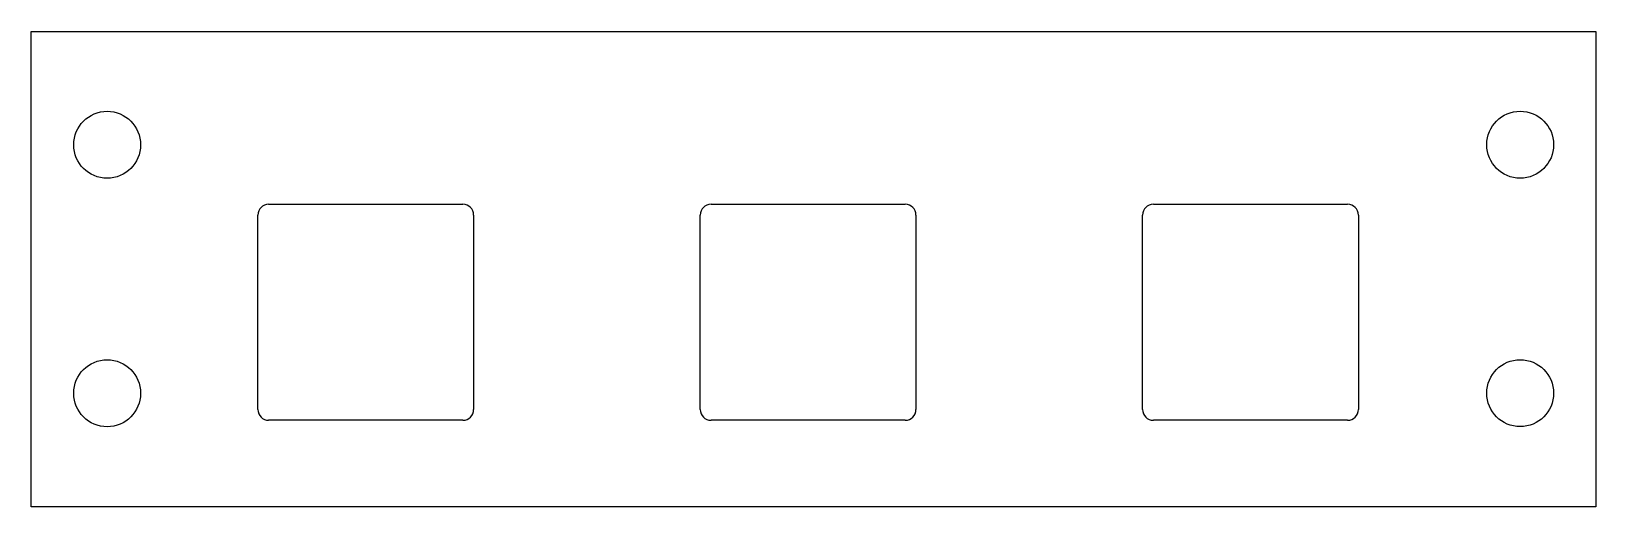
# Model space of a CAD drawing. Header units: centimetres. Extents: x 221.7 to 236.2, y 171.1 to 175.5.
import ezdxf

# ---------------------------------------------------------------- set-up
doc = ezdxf.new("R2010")
doc.units = ezdxf.units.CM
doc.header["$MEASUREMENT"] = 0
doc.layers.add('RIght_SIde_FLT_CTL Holes v2_0', color=7, linetype='Continuous')

msp = doc.modelspace()

# ---------------------------------------------------------------- linework, layer by layer
at = {"layer": 'RIght_SIde_FLT_CTL Holes v2_0'}
for p, q in [((221.7, 175.482), (236.2, 175.482)), ((221.7, 171.082), (221.7, 175.482)), ((236.2, 175.482), (236.2, 171.082)), ((223.9, 173.882), (225.7, 173.882)), ((228, 173.882), (229.8, 173.882)), ((232.1, 173.882), (233.9, 173.882)), ((223.8, 171.982), (223.8, 173.782)), ((225.8, 173.782), (225.8, 171.982)), ((227.9, 171.982), (227.9, 173.782)), ((229.9, 173.782), (229.9, 171.982)), ((232, 171.982), (232, 173.782)), ((234, 173.782), (234, 171.982)), ((225.7, 171.882), (223.9, 171.882)), ((229.8, 171.882), (228, 171.882)), ((233.9, 171.882), (232.1, 171.882)), ((236.2, 171.082), (221.7, 171.082))]:
    msp.add_line(p, q, dxfattribs=at)
for centre in [(222.403, 174.432), (235.5, 174.433), (222.403, 172.132), (235.5, 172.133)]:
    msp.add_circle(centre, 0.31, dxfattribs=at)
for centre, start, end in [((223.9, 173.782), 90, 180), ((225.7, 173.782), 0, 90), ((228, 173.782), 90, 180), ((229.8, 173.782), 0, 90), ((232.1, 173.782), 90, 180), ((233.9, 173.782), 0, 90), ((223.9, 171.982), 180, 270), ((225.7, 171.982), 270, 360), ((228, 171.982), 180, 270), ((229.8, 171.982), 270, 360), ((232.1, 171.982), 180, 270), ((233.9, 171.982), 270, 0)]:
    msp.add_arc(centre, 0.1, start, end, dxfattribs=at)

doc.saveas('drawing.dxf')
